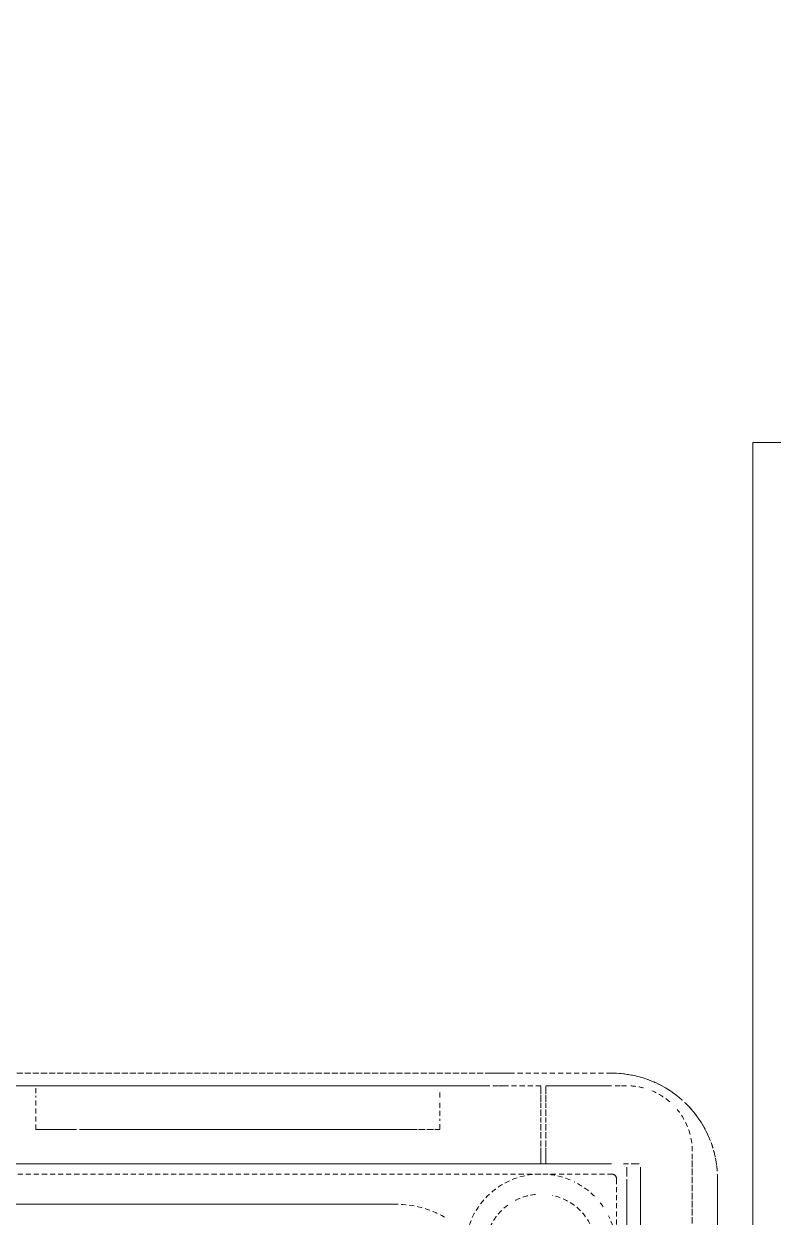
# Model space of a CAD drawing. Header units: millimetres. Extents: x -10915 to 62537, y -37640 to 44223.
# Drawn here: x 47250.1 to 47398.5, y 8825.9 to 9062.4 of the extents above; entities that cross this region are included whole.
import ezdxf

# ---------------------------------------------------------------- set-up
doc = ezdxf.new("R2010")
doc.units = ezdxf.units.MM
doc.linetypes.add('200_ШТРИХ_ш1п0_6_', pattern=[1.6, 1, -0.6])
for name, color, linetype, lineweight in [('Перекрытие штриховка', 7, 'Continuous', 18), ('Сантехника', 7, 'Continuous', 18), ('Стены отделка', 7, 'Continuous', 30)]:
    doc.layers.add(name, color=color, linetype=linetype, lineweight=lineweight)

# ---------------------------------------------------------------- blocks, each defined once
blk = doc.blocks.new('Reece_Tap_Wolfen_Drinking-Fountain - 10 L_Stainless Steel-7189108-План полов 4-го этажа')
at = {"layer": 'Сантехника', "linetype": '200_ШТРИХ_ш1п0_6_'}
for p, q in [((134, 155), (-134, 155)), ((137, 134.51), (137, 136.37)), ((137.88, 137), (139.48, 137)), ((139.73, 136.37), (139.73, 135.2)), ((155, -134), (155, 134))]:
    blk.add_line(p, q, dxfattribs=at)
at = {"layer": 'Сантехника', "color": 251, "linetype": '200_ШТРИХ_ш1п0_6_', "true_color": 0x666666}
for p, q in [((-110, 155), (110, 155)), ((110, 155), (-110, 155)), ((114, 155), (110, 155)), ((114, 155), (110, 155)), ((134, 155), (110, 155)), ((112.61, 152.5), (120, 152.5)), ((120, 152.32), (120, 149.31)), ((134, 152.5), (121, 152.5)), ((121, 152.32), (121, 149.3)), ((136.99, 152.5), (134.7, 152.5)), ((120, 149.14), (120, 145.22)), ((121, 149.14), (121, 145.2)), ((120, 144.87), (120, 140.43)), ((121, 144.87), (121, 140.41)), ((120, 140.18), (120, 137)), ((121, 140.18), (121, 137)), ((149.99, 77.47), (149.99, 138.97)), ((120, 137), (-120, 137)), ((121, 137), (120, 137)), ((121, 137), (134, 137)), ((136.38, 137), (137.88, 137)), ((137, 136.37), (137, 134.51)), ((139.48, 137), (137.88, 137)), ((139.73, 135.2), (139.73, 136.37)), ((139.73, 135.2), (139.73, 77.6)), ((137, 77.6), (137, 134)), ((155, 110), (155, 134)), ((91.41, 129), (-113.38, 129)), ((-113.38, 129), (91.41, 129))]:
    blk.add_line(p, q, dxfattribs=at)
at = {"layer": 'Сантехника', "color": 253, "linetype": '200_ШТРИХ_ш1п0_6_', "true_color": 0xa3a3a3}
for p, q in [((110, 155), (-110, 155)), ((-110, 152.5), (109.92, 152.5)), ((110.46, 152.5), (112.61, 152.5)), ((120, 152.5), (112.61, 152.5)), ((112.61, 152.5), (120, 152.5)), ((120, 152.32), (120, 149.31)), ((120, 149.31), (120, 152.32)), ((121, 152.5), (134, 152.5)), ((121, 149.3), (121, 152.32)), ((134.7, 152.5), (136.99, 152.5)), ((120, 149.14), (120, 145.22)), ((120, 145.22), (120, 149.14)), ((121, 145.2), (121, 149.14)), ((120, 144.87), (120, 140.43)), ((120, 140.43), (120, 144.87)), ((121, 140.41), (121, 144.87)), ((120, 140.18), (120, 137)), ((120, 137), (120, 140.18)), ((121, 137), (121, 140.18)), ((149.99, 138.97), (149.99, 100)), ((-134, 135), (134, 135)), ((-134, 135), (134, 135)), ((-120, 137), (120, 137)), ((120, 137), (-120, 137)), ((120, 137), (121, 137)), ((134, 137), (121, 137)), ((139.73, 77.6), (139.73, 135.2)), ((135, 134), (135, -134)), ((135, 134), (135, -134)), ((137, 134), (137, 77.6))]:
    blk.add_line(p, q, dxfattribs=at)
at = {"layer": 'Сантехника', "color": 9, "linetype": '200_ШТРИХ_ш1п0_6_', "true_color": 0xc7c7c7}
for p, q in [((109.92, 152.5), (-23.51, 152.5)), ((-23.51, 152.5), (109.92, 152.5)), ((112.61, 152.5), (110.46, 152.5)), ((110.46, 152.5), (112.61, 152.5)), ((120, 152.5), (112.61, 152.5)), ((112.61, 152.5), (120, 152.5)), ((120, 152.32), (120, 149.31)), ((120, 152.32), (120, 149.31)), ((20, 143.8), (20, 150.49)), ((100, 151.18), (100, 149.55)), ((100, 149.14), (100, 145.53)), ((120, 149.14), (120, 145.22)), ((120, 149.14), (120, 145.22)), ((100, 144.87), (100, 143.8)), ((120, 144.87), (120, 140.43)), ((120, 144.87), (120, 140.43)), ((100, 143.8), (20, 143.8)), ((29.63, 143.8), (20, 143.8)), ((29.63, 143.8), (90.37, 143.8)), ((98.72, 143.8), (90.37, 143.8)), ((100, 143.8), (98.72, 143.8)), ((120, 140.18), (120, 137)), ((120, 140.18), (120, 137)), ((-120, 137), (120, 137)), ((120, 137), (-120, 137)), ((134, 137), (121, 137)), ((121, 137), (134, 137))]:
    blk.add_line(p, q, dxfattribs=at)
at = {"layer": 'Сантехника', "color": 254, "linetype": '200_ШТРИХ_ш1п0_6_', "true_color": 0xdddddd}
for p, q in [((20, 152.5), (2.12, 152.5)), ((2.12, 152.5), (20, 152.5)), ((20, 152.5), (27.26, 152.5)), ((20, 152.5), (100, 152.5)), ((20, 151), (20, 152.32)), ((27.5, 152.5), (29.63, 152.5)), ((90.37, 152.5), (29.63, 152.5)), ((90.37, 152.5), (100, 152.5)), ((109.92, 152.5), (100, 152.5)), ((100, 152.5), (109.92, 152.5)), ((112.61, 152.5), (110.46, 152.5)), ((110.46, 152.5), (112.61, 152.5)), ((120, 152.5), (112.61, 152.5)), ((120, 152.32), (120, 149.31)), ((20, 143.8), (20, 150.49)), ((100, 151.18), (100, 149.55)), ((100, 149.14), (100, 145.53)), ((120, 149.14), (120, 145.22)), ((100, 144.87), (100, 143.8)), ((120, 144.87), (120, 140.43)), ((100, 143.8), (20, 143.8)), ((21.28, 143.8), (20, 143.8)), ((29.63, 143.8), (21.28, 143.8)), ((29.63, 143.8), (90.37, 143.8)), ((92.74, 143.8), (90.37, 143.8)), ((97.02, 143.8), (92.74, 143.8)), ((100, 143.8), (97.02, 143.8)), ((120, 140.18), (120, 137)), ((120, 137), (-120, 137))]:
    blk.add_line(p, q, dxfattribs=at)
at = {"layer": 'Сантехника', "color": 254, "linetype": '200_ШТРИХ_ш1п0_6_', "true_color": 0xeaeaea}
for p, q in [((20, 152.5), (2.12, 152.5)), ((20, 152.5), (21.28, 152.5)), ((20, 152.5), (100, 152.5)), ((20, 151), (20, 152.32)), ((21.28, 152.5), (27.26, 152.5)), ((27.5, 152.5), (29.63, 152.5)), ((90.37, 152.5), (29.63, 152.5)), ((90.37, 152.5), (100, 152.5)), ((109.92, 152.5), (100, 152.5)), ((112.61, 152.5), (110.46, 152.5)), ((20, 143.8), (20, 150.49)), ((100, 151.18), (100, 149.55)), ((100, 149.14), (100, 145.53)), ((100, 144.87), (100, 143.8)), ((100, 143.8), (20, 143.8)), ((29.63, 143.8), (20, 143.8)), ((29.63, 143.8), (90.37, 143.8)), ((98.72, 143.8), (90.37, 143.8)), ((100, 143.8), (98.72, 143.8)), ((-120, 137), (120, 137)), ((-120, 137), (120, 137))]:
    blk.add_line(p, q, dxfattribs=at)
at = {"layer": 'Сантехника', "color": 7, "linetype": '200_ШТРИХ_ш1п0_6_', "true_color": 0xfdfdfd}
for p, q in [((100, 152.5), (20, 152.5)), ((20, 152.5), (100, 152.5)), ((100, 152.5), (20, 152.5)), ((20, 152.5), (22.98, 152.5)), ((20, 152.5), (100, 152.5)), ((20, 152.5), (27.26, 152.5)), ((20, 152.5), (100, 152.5)), ((20, 152.5), (22.98, 152.5)), ((20, 152.5), (100, 152.5)), ((20, 152.5), (27.26, 152.5)), ((20, 152.5), (100, 152.5)), ((20, 152.5), (27.26, 152.5)), ((20, 152.5), (100, 152.5)), ((20, 152.5), (21.28, 152.5)), ((20, 152.5), (100, 152.5)), ((20, 152.5), (21.28, 152.5)), ((20, 152.5), (100, 152.5)), ((20, 152.5), (22.98, 152.5)), ((20, 152.5), (100, 152.5)), ((20, 152.5), (21.28, 152.5)), ((20, 152.5), (100, 152.5)), ((20, 152.5), (25, 152.5)), ((20, 152.5), (100, 152.5)), ((20, 152.5), (27.26, 152.5)), ((20, 152.5), (100, 152.5)), ((20, 152.5), (25, 152.5)), ((20, 152.5), (100, 152.5)), ((20, 152.5), (27.26, 152.5)), ((20, 152.5), (100, 152.5)), ((20, 152.5), (27.26, 152.5)), ((20, 152.5), (100, 152.5)), ((20, 152.5), (27.26, 152.5)), ((20, 152.5), (100, 152.5)), ((20, 152.5), (22.98, 152.5)), ((20, 152.5), (100, 152.5)), ((20, 152.5), (25, 152.5)), ((20, 152.5), (100, 152.5)), ((20, 152.5), (25, 152.5)), ((20, 152.5), (100, 152.5)), ((20, 151), (20, 152.32)), ((20, 151), (20, 152.32)), ((20, 151), (20, 152.32)), ((20, 151), (20, 152.32)), ((20, 151), (20, 152.32)), ((20, 151), (20, 152.32)), ((20, 151), (20, 152.32)), ((20, 151), (20, 152.32)), ((20, 151), (20, 152.32)), ((20, 151), (20, 152.32)), ((20, 151), (20, 152.32)), ((20, 151), (20, 152.32)), ((20, 151), (20, 152.32)), ((20, 151), (20, 152.32)), ((20, 151), (20, 152.32)), ((20, 151), (20, 152.32)), ((20, 151), (20, 152.32)), ((20, 151), (20, 152.32)), ((21.28, 152.5), (22.98, 152.5)), ((21.28, 152.5), (27.26, 152.5)), ((21.28, 152.5), (22.98, 152.5)), ((22.98, 152.5), (25, 152.5)), ((22.98, 152.5), (27.26, 152.5)), ((22.98, 152.5), (25, 152.5)), ((22.98, 152.5), (25, 152.5)), ((22.98, 152.5), (25, 152.5)), ((22.98, 152.5), (27.26, 152.5)), ((25, 152.5), (27.26, 152.5)), ((25, 152.5), (27.26, 152.5)), ((25, 152.5), (27.26, 152.5)), ((25, 152.5), (27.26, 152.5)), ((25, 152.5), (27.26, 152.5)), ((25, 152.5), (27.26, 152.5)), ((25, 152.5), (27.26, 152.5)), ((25, 152.5), (27.26, 152.5)), ((27.5, 152.5), (29.63, 152.5)), ((27.5, 152.5), (29.63, 152.5)), ((27.5, 152.5), (29.63, 152.5)), ((27.5, 152.5), (29.63, 152.5)), ((27.5, 152.5), (29.63, 152.5)), ((27.5, 152.5), (29.63, 152.5)), ((27.5, 152.5), (29.63, 152.5)), ((27.5, 152.5), (29.63, 152.5)), ((27.5, 152.5), (29.63, 152.5)), ((27.5, 152.5), (29.63, 152.5)), ((27.5, 152.5), (29.63, 152.5)), ((27.5, 152.5), (29.63, 152.5)), ((27.5, 152.5), (29.63, 152.5)), ((27.5, 152.5), (29.63, 152.5)), ((27.5, 152.5), (29.63, 152.5)), ((27.5, 152.5), (29.63, 152.5)), ((27.5, 152.5), (29.63, 152.5)), ((27.5, 152.5), (29.63, 152.5)), ((90.37, 152.5), (29.63, 152.5)), ((90.37, 152.5), (29.63, 152.5)), ((90.37, 152.5), (29.63, 152.5)), ((90.37, 152.5), (29.63, 152.5)), ((90.37, 152.5), (29.63, 152.5)), ((90.37, 152.5), (29.63, 152.5)), ((90.37, 152.5), (29.63, 152.5)), ((90.37, 152.5), (29.63, 152.5)), ((90.37, 152.5), (29.63, 152.5)), ((90.37, 152.5), (29.63, 152.5)), ((90.37, 152.5), (29.63, 152.5)), ((90.37, 152.5), (29.63, 152.5)), ((90.37, 152.5), (29.63, 152.5)), ((90.37, 152.5), (29.63, 152.5)), ((90.37, 152.5), (29.63, 152.5)), ((90.37, 152.5), (29.63, 152.5)), ((90.37, 152.5), (29.63, 152.5)), ((90.37, 152.5), (29.63, 152.5)), ((90.37, 152.5), (100, 152.5)), ((90.37, 152.5), (100, 152.5)), ((90.37, 152.5), (92.74, 152.5)), ((90.37, 152.5), (100, 152.5)), ((90.37, 152.5), (98.72, 152.5)), ((90.37, 152.5), (97.02, 152.5)), ((90.37, 152.5), (92.74, 152.5)), ((90.37, 152.5), (100, 152.5)), ((90.37, 152.5), (92.74, 152.5)), ((90.37, 152.5), (100, 152.5)), ((90.37, 152.5), (100, 152.5)), ((90.37, 152.5), (100, 152.5)), ((90.37, 152.5), (100, 152.5)), ((90.37, 152.5), (92.74, 152.5)), ((90.37, 152.5), (100, 152.5)), ((90.37, 152.5), (92.74, 152.5)), ((90.37, 152.5), (100, 152.5)), ((90.37, 152.5), (95, 152.5)), ((92.74, 152.5), (98.72, 152.5)), ((92.74, 152.5), (100, 152.5)), ((92.74, 152.5), (95, 152.5)), ((92.74, 152.5), (100, 152.5)), ((92.74, 152.5), (100, 152.5)), ((95, 152.5), (97.02, 152.5)), ((95, 152.5), (97.02, 152.5)), ((97.02, 152.5), (100, 152.5)), ((97.02, 152.5), (100, 152.5)), ((97.02, 152.5), (98.72, 152.5)), ((98.72, 152.5), (100, 152.5)), ((98.72, 152.5), (100, 152.5)), ((98.72, 152.5), (100, 152.5)), ((20, 143.8), (20, 150.49)), ((20, 143.8), (20, 150.49)), ((20, 143.8), (20, 150.49)), ((20, 143.8), (20, 150.49)), ((20, 143.8), (20, 150.49)), ((20, 143.8), (20, 150.49)), ((20, 143.8), (20, 150.49)), ((20, 143.8), (20, 150.49)), ((20, 143.8), (20, 150.49)), ((20, 143.8), (20, 150.49)), ((20, 143.8), (20, 150.49)), ((20, 143.8), (20, 150.49)), ((20, 143.8), (20, 150.49)), ((20, 143.8), (20, 150.49)), ((20, 143.8), (20, 150.49)), ((20, 143.8), (20, 150.49)), ((20, 143.8), (20, 150.49)), ((100, 151.18), (100, 149.55)), ((100, 151.18), (100, 149.55)), ((100, 151.18), (100, 149.55)), ((100, 151.18), (100, 149.55)), ((100, 151.18), (100, 149.55)), ((100, 151.18), (100, 149.55)), ((100, 151.18), (100, 149.55)), ((100, 151.18), (100, 149.55)), ((100, 151.18), (100, 149.55)), ((100, 151.18), (100, 149.55)), ((100, 151.18), (100, 149.55)), ((100, 151.18), (100, 149.55)), ((100, 151.18), (100, 149.55)), ((100, 151.18), (100, 149.55)), ((100, 151.18), (100, 149.55)), ((100, 151.18), (100, 149.55)), ((100, 151.18), (100, 149.55)), ((100, 149.14), (100, 145.53)), ((100, 149.14), (100, 145.53)), ((100, 149.14), (100, 145.53)), ((100, 149.14), (100, 145.53)), ((100, 149.14), (100, 145.53)), ((100, 149.14), (100, 145.53)), ((100, 149.14), (100, 145.53)), ((100, 149.14), (100, 145.53)), ((100, 149.14), (100, 145.53)), ((100, 149.14), (100, 145.53)), ((100, 149.14), (100, 145.53)), ((100, 149.14), (100, 145.53)), ((100, 149.14), (100, 145.53)), ((100, 149.14), (100, 145.53)), ((100, 149.14), (100, 145.53)), ((100, 149.14), (100, 145.53)), ((100, 149.14), (100, 145.53)), ((100, 144.87), (100, 143.8)), ((100, 144.87), (100, 143.8)), ((100, 144.87), (100, 143.8)), ((100, 144.87), (100, 143.8)), ((100, 144.87), (100, 143.8)), ((100, 144.87), (100, 143.8)), ((100, 144.87), (100, 143.8)), ((100, 144.87), (100, 143.8)), ((100, 144.87), (100, 143.8)), ((100, 144.87), (100, 143.8)), ((100, 144.87), (100, 143.8)), ((100, 144.87), (100, 143.8)), ((100, 144.87), (100, 143.8)), ((100, 144.87), (100, 143.8)), ((100, 144.87), (100, 143.8)), ((100, 144.87), (100, 143.8)), ((100, 144.87), (100, 143.8)), ((100, 143.8), (20, 143.8)), ((21.28, 143.8), (20, 143.8)), ((100, 143.8), (20, 143.8)), ((27.26, 143.8), (20, 143.8)), ((100, 143.8), (20, 143.8)), ((29.63, 143.8), (20, 143.8)), ((100, 143.8), (20, 143.8)), ((25, 143.8), (20, 143.8)), ((100, 143.8), (20, 143.8)), ((29.63, 143.8), (20, 143.8)), ((100, 143.8), (20, 143.8)), ((29.63, 143.8), (20, 143.8)), ((100, 143.8), (20, 143.8)), ((21.28, 143.8), (20, 143.8)), ((100, 143.8), (20, 143.8)), ((21.28, 143.8), (20, 143.8)), ((100, 143.8), (20, 143.8)), ((29.63, 143.8), (20, 143.8)), ((100, 143.8), (20, 143.8)), ((29.63, 143.8), (20, 143.8)), ((100, 143.8), (20, 143.8)), ((29.63, 143.8), (20, 143.8)), ((100, 143.8), (20, 143.8)), ((29.63, 143.8), (20, 143.8)), ((100, 143.8), (20, 143.8)), ((29.63, 143.8), (20, 143.8)), ((100, 143.8), (20, 143.8)), ((29.63, 143.8), (20, 143.8)), ((100, 143.8), (20, 143.8)), ((21.28, 143.8), (20, 143.8)), ((100, 143.8), (20, 143.8)), ((21.28, 143.8), (20, 143.8)), ((100, 143.8), (20, 143.8)), ((22.98, 143.8), (20, 143.8)), ((29.63, 143.8), (21.28, 143.8)), ((27.26, 143.8), (21.28, 143.8)), ((25, 143.8), (21.28, 143.8)), ((29.63, 143.8), (21.28, 143.8)), ((22.98, 143.8), (21.28, 143.8)), ((25, 143.8), (22.98, 143.8)), ((29.63, 143.8), (22.98, 143.8)), ((29.63, 143.8), (25, 143.8)), ((29.63, 143.8), (25, 143.8)), ((29.63, 143.8), (25, 143.8)), ((29.63, 143.8), (27.26, 143.8)), ((29.63, 143.8), (27.26, 143.8)), ((29.63, 143.8), (90.37, 143.8)), ((29.63, 143.8), (90.37, 143.8)), ((29.63, 143.8), (90.37, 143.8)), ((29.63, 143.8), (90.37, 143.8)), ((29.63, 143.8), (90.37, 143.8)), ((29.63, 143.8), (90.37, 143.8)), ((29.63, 143.8), (90.37, 143.8)), ((29.63, 143.8), (90.37, 143.8)), ((29.63, 143.8), (90.37, 143.8)), ((29.63, 143.8), (90.37, 143.8)), ((29.63, 143.8), (90.37, 143.8)), ((29.63, 143.8), (90.37, 143.8)), ((29.63, 143.8), (90.37, 143.8)), ((29.63, 143.8), (90.37, 143.8)), ((29.63, 143.8), (90.37, 143.8)), ((29.63, 143.8), (90.37, 143.8)), ((29.63, 143.8), (90.37, 143.8)), ((92.74, 143.8), (90.37, 143.8)), ((92.74, 143.8), (90.37, 143.8)), ((100, 143.8), (90.37, 143.8)), ((100, 143.8), (90.37, 143.8)), ((100, 143.8), (90.37, 143.8)), ((100, 143.8), (90.37, 143.8)), ((92.74, 143.8), (90.37, 143.8)), ((92.74, 143.8), (90.37, 143.8)), ((100, 143.8), (90.37, 143.8)), ((100, 143.8), (90.37, 143.8)), ((100, 143.8), (90.37, 143.8)), ((100, 143.8), (90.37, 143.8)), ((97.02, 143.8), (90.37, 143.8)), ((100, 143.8), (90.37, 143.8)), ((100, 143.8), (90.37, 143.8)), ((98.72, 143.8), (90.37, 143.8)), ((100, 143.8), (90.37, 143.8)), ((95, 143.8), (92.74, 143.8)), ((95, 143.8), (92.74, 143.8)), ((95, 143.8), (92.74, 143.8)), ((95, 143.8), (92.74, 143.8)), ((97.02, 143.8), (95, 143.8)), ((97.02, 143.8), (95, 143.8)), ((100, 143.8), (95, 143.8)), ((100, 143.8), (95, 143.8)), ((100, 143.8), (97.02, 143.8)), ((100, 143.8), (97.02, 143.8)), ((100, 143.8), (97.02, 143.8)), ((100, 143.8), (98.72, 143.8))]:
    blk.add_line(p, q, dxfattribs=at)
at = {"layer": 'Сантехника', "color": 7, "linetype": '200_ШТРИХ_ш1п0_6_', "true_color": 0xfcfcfc}
for p, q in [((20, 152.5), (27.26, 152.5)), ((20, 152.5), (100, 152.5)), ((20, 151), (20, 152.32)), ((27.5, 152.5), (29.63, 152.5)), ((90.37, 152.5), (29.63, 152.5)), ((90.37, 152.5), (95, 152.5)), ((95, 152.5), (98.72, 152.5)), ((98.72, 152.5), (100, 152.5)), ((20, 143.8), (20, 150.49)), ((100, 151.18), (100, 149.55)), ((100, 149.14), (100, 145.53)), ((100, 144.87), (100, 143.8)), ((100, 143.8), (20, 143.8)), ((27.26, 143.8), (20, 143.8)), ((29.63, 143.8), (27.26, 143.8)), ((29.63, 143.8), (90.37, 143.8)), ((100, 143.8), (90.37, 143.8))]:
    blk.add_line(p, q, dxfattribs=at)
at = {"layer": 'Сантехника', "color": 7, "linetype": '200_ШТРИХ_ш1п0_6_', "true_color": 0xfafafa}
for p, q in [((20, 152.5), (21.28, 152.5)), ((20, 152.5), (100, 152.5)), ((20, 151), (20, 152.32)), ((21.28, 152.5), (27.26, 152.5)), ((27.5, 152.5), (29.63, 152.5)), ((90.37, 152.5), (29.63, 152.5)), ((90.37, 152.5), (92.74, 152.5)), ((92.74, 152.5), (100, 152.5)), ((20, 143.8), (20, 150.49)), ((100, 151.18), (100, 149.55)), ((100, 149.14), (100, 145.53)), ((100, 144.87), (100, 143.8)), ((100, 143.8), (20, 143.8)), ((25, 143.8), (20, 143.8)), ((29.63, 143.8), (25, 143.8)), ((29.63, 143.8), (90.37, 143.8)), ((95, 143.8), (90.37, 143.8)), ((97.02, 143.8), (95, 143.8)), ((98.72, 143.8), (97.02, 143.8)), ((100, 143.8), (98.72, 143.8))]:
    blk.add_line(p, q, dxfattribs=at)
at = {"layer": 'Сантехника', "color": 7, "linetype": '200_ШТРИХ_ш1п0_6_', "true_color": 0xf7f7f7}
for p, q in [((20, 152.5), (21.28, 152.5)), ((20, 152.5), (100, 152.5)), ((20, 151), (20, 152.32)), ((21.28, 152.5), (22.98, 152.5)), ((22.98, 152.5), (25, 152.5)), ((25, 152.5), (27.26, 152.5)), ((27.5, 152.5), (29.63, 152.5)), ((90.37, 152.5), (29.63, 152.5)), ((90.37, 152.5), (95, 152.5)), ((95, 152.5), (97.02, 152.5)), ((97.02, 152.5), (100, 152.5)), ((20, 143.8), (20, 150.49)), ((100, 151.18), (100, 149.55)), ((100, 149.14), (100, 145.53)), ((100, 144.87), (100, 143.8)), ((100, 143.8), (20, 143.8)), ((21.28, 143.8), (20, 143.8)), ((22.98, 143.8), (21.28, 143.8)), ((25, 143.8), (22.98, 143.8)), ((27.26, 143.8), (25, 143.8)), ((29.63, 143.8), (27.26, 143.8)), ((29.63, 143.8), (90.37, 143.8)), ((95, 143.8), (90.37, 143.8)), ((100, 143.8), (95, 143.8))]:
    blk.add_line(p, q, dxfattribs=at)
at = {"layer": 'Сантехника', "color": 7, "linetype": '200_ШТРИХ_ш1п0_6_', "true_color": 0xf2f2f2}
for p, q in [((20, 152.5), (21.28, 152.5)), ((20, 152.5), (100, 152.5)), ((20, 151), (20, 152.32)), ((21.28, 152.5), (22.98, 152.5)), ((22.98, 152.5), (25, 152.5)), ((25, 152.5), (27.26, 152.5)), ((27.5, 152.5), (29.63, 152.5)), ((90.37, 152.5), (29.63, 152.5)), ((90.37, 152.5), (92.74, 152.5)), ((92.74, 152.5), (95, 152.5)), ((95, 152.5), (97.02, 152.5)), ((97.02, 152.5), (98.72, 152.5)), ((98.72, 152.5), (100, 152.5)), ((20, 143.8), (20, 150.49)), ((100, 151.18), (100, 149.55)), ((100, 149.14), (100, 145.53)), ((100, 144.87), (100, 143.8)), ((100, 143.8), (20, 143.8)), ((29.63, 143.8), (20, 143.8)), ((29.63, 143.8), (90.37, 143.8)), ((92.74, 143.8), (90.37, 143.8)), ((95, 143.8), (92.74, 143.8)), ((98.72, 143.8), (95, 143.8)), ((100, 143.8), (98.72, 143.8))]:
    blk.add_line(p, q, dxfattribs=at)
at = {"layer": 'Сантехника', "linetype": '200_ШТРИХ_ш1п0_6_', "flags": 128}
blk.add_lwpolyline([(155, 134), (154.98, 134.84), (154.93, 135.68), (154.85, 136.51), (154.73, 137.35), (154.58, 138.17), (154.4, 138.99), (154.18, 139.8), (153.93, 140.61), (153.65, 141.4), (153.34, 142.18), (153, 142.94), (152.63, 143.7), (152.22, 144.43), (151.79, 145.15), (151.33, 145.86), (150.84, 146.54), (150.33, 147.2), (149.79, 147.85), (149.22, 148.47), (148.63, 149.06), (148.02, 149.64), (147.38, 150.19), (146.72, 150.71), (146.04, 151.2), (145.35, 151.67), (144.63, 152.11), (143.9, 152.52), (143.15, 152.9), (142.39, 153.25), (141.61, 153.57), (140.82, 153.86), (140.02, 154.12), (139.21, 154.34), (138.39, 154.54), (137.57, 154.69), (136.74, 154.82), (135.9, 154.91), (135.07, 154.97), (134.23, 155), (134, 155)], dxfattribs=at)
at = {"layer": 'Сантехника', "linetype": '200_ШТРИХ_ш1п0_6_'}
for start, end in [(50.284, 90), (23.6771, 45.815), (12.5039, 21.3737), (360, 7.6172)]:
    blk.add_arc((134, 134), 21, start, end, dxfattribs=at)
at = {"layer": 'Сантехника', "color": 253, "linetype": '200_ШТРИХ_ш1п0_6_', "true_color": 0xa3a3a3}
for centre, radius, start, end in [((136.99, 139.5), 13, 75, 87.1075), ((136.99, 139.5), 13, 49.0259, 68.7435), ((136.99, 139.5), 13, 15, 39.6316), ((136.99, 139.5), 13, 0, 12.3508), ((120, 120), 15, 90, 180), ((120, 120), 15, 67.1874, 85.7574), ((134, 134), 1, 75, 90), ((120, 120), 15, 45, 63.9272), ((134, 134), 1, 0, 15), ((120, 120), 11, 95.3929, 120), ((120, 120), 11, 27.9227, 78.2683), ((120, 120), 11, 126.5536, 180), ((120, 120), 15, 34.563, 40.119), ((120, 120), 15, 0, 26.4531)]:
    blk.add_arc(centre, radius, start, end, dxfattribs=at)
at = {"layer": 'Сантехника', "color": 251, "linetype": '200_ШТРИХ_ш1п0_6_', "true_color": 0x666666}
for centre, radius, start, end in [((136.99, 139.5), 13, 75, 87.1075), ((136.99, 139.5), 13, 49.0259, 68.7435), ((136.99, 139.5), 13, 15, 39.6316), ((136.99, 139.5), 13, 0, 12.3508), ((134, 134), 21, 7.6172, 12.5039), ((134, 134), 1, 0, 90), ((134, 134), 1, 15, 75), ((91.41, 110), 19, 60, 90), ((91.41, 110), 19, 60, 90)]:
    blk.add_arc(centre, radius, start, end, dxfattribs=at)

msp = doc.modelspace()

# ---------------------------------------------------------------- hatches: boundary and pattern name
at = {"layer": 'Перекрытие штриховка', "lineweight": 9, "true_color": 0x787878}
h = msp.add_hatch(dxfattribs=at)
h.set_pattern_fill('FP_18', color=8, style=0, pattern_type=2)
h.set_pattern_definition([(0, (9602.2, 36211.3), (0, 500), []), (90, (9602.2, 36211.3), (-500, 3e-14), [])])
h.paths.add_polyline_path([(47086.468, 8849.26), (47087.212, 8848.811), (47087.212, 8849.482)])
h.paths.add_polyline_path([(47382.331, 8845.461), (47381.412, 8844.172), (47382.639, 8844.429), (47382.553, 8844.717)])
h.paths.add_polyline_path([(48911.614, 9646.429), (48913.614, 9644.429), (48913.614, 9646.429)])
h.paths.add_polyline_path([(24278.876, 12574.426), (24278.876, 12575.226), (24278.865, 12574.434)])
h.paths.add_polyline_path([(31985.904, 8790.238), (31983.904, 8788.238), (31985.904, 8788.238)])
h.paths.add_polyline_path([(44748.18, 8627.057), (47077.5, 8627.057), (47078.181, 8833.429), (47083.106, 8846.996), (47092.141, 8852.197), (47093.31, 8852.51), (47095.821, 8853.714), (47135.503, 8854.475), (47135.503, 8864.499), (47148.494, 8864.499), (47148.494, 8854.475), (47366.5, 8853.747), (47380.753, 8847.805), (47385.581, 8841.333), (47385.581, 8838.619), (47386.771, 8837.322), (47387.5, 8771.831), (47388.635, 8627.057), (47394.5, 8627.212), (47394.5, 8979.429), (47410.5, 8979.429), (47410.5, 9518.429), (47402.5, 9518.429), (47402.5, 9528.429), (47410.5, 9528.429), (47410.5, 9634.429), (47408.5, 9634.429), (47408.5, 9646.429), (48883.614, 9646.429), (48883.614, 9770), (48893.614, 9770), (48893.614, 9646.429), (48911.614, 9646.429), (48911.614, 9770), (48923.614, 9770), (48923.614, 9879.641), (48471.614, 10662.528), (48479.409, 10667.028), (48474.409, 10675.688), (48519.442, 10701.688), (48514.442, 10710.348), (48522.236, 10714.848), (48923.614, 10019.641), (48923.614, 10920.359), (48842.236, 10779.408), (48834.442, 10783.908), (48829.442, 10775.248), (48784.409, 10801.248), (48779.409, 10792.587), (48771.614, 10797.087), (48923.614, 11060.359), (48923.614, 11170), (48911.614, 11170), (48911.614, 12109.937), (48893.614, 12109.937), (48893.614, 11170), (48883.614, 11170), (48883.614, 12081.937), (48373.189, 12081.937), (48373.189, 12091.937), (48883.614, 12091.937), (48883.614, 12109.937), (48373.189, 12109.937), (48373.189, 12613.937), (48548.684, 12613.937), (48548.556, 12616.937), (48373.189, 12616.937), (48373.189, 12626.937), (48548.822, 12626.937), (48550.822, 12814.342), (46168.189, 12814.342), (46168.189, 12626.937), (46633.189, 12626.937), (46633.189, 12616.937), (46168.189, 12616.937), (46168.189, 12613.937), (46633.189, 12613.937), (46633.189, 12109.937), (44699.094, 12109.937), (44699.094, 12141.937), (42999.094, 12141.937), (42999.094, 12109.937), (39894.565, 12109.937), (39894.565, 12141.937), (39129.809, 12141.937), (39715.349, 11803.687), (39712.201, 11798.187), (39722.14, 11792.448), (39708.64, 11769.066), (39718.599, 11763.316), (39715.349, 11757.687), (39049.809, 12141.937), (38864.565, 12141.937), (38864.565, 12109.937), (37896.849, 12109.937), (37896.826, 12111.937), (37894.826, 12111.937), (37889.952, 12525.562), (37889.835, 12525.594), (37871.951, 12525.594), (37877.06, 12091.937), (38864.565, 12091.937), (38864.565, 12081.937), (37867.177, 12081.937), (37861.796, 12525.668), (35142.497, 12532.827), (35142.668, 12542.826), (37861.832, 12535.668), (37861.773, 12538.668), (24465.876, 12572.837), (24465.876, 12423.559), (24455.876, 12423.559), (24455.876, 12573.96), (24452.876, 12573.368), (24452.876, 12423.559), (24440.876, 12423.559), (24440.876, 12420.75), (24340.876, 12420.75), (24340.876, 12430.75), (24300.876, 12430.75), (24300.876, 12420.75), (24283.876, 12420.75), (24283.876, 12423.559), (24278.876, 12423.559), (24278.876, 12574.426), (24275.876, 12574.401), (24275.876, 12423.559), (24265.876, 12423.559), (24265.876, 12574.461), (24171.376, 12574.461), (24171.376, 12455.512), (24200.876, 12455.512), (24200.876, 12443.512), (24171.376, 12443.512), (24171.376, 10935.75), (24283.876, 10935.75), (24283.876, 10960.75), (24300.876, 10960.75), (24300.876, 10950.75), (24340.876, 10950.75), (24340.876, 10960.75), (24440.876, 10960.75), (24440.876, 10935.75), (31998.904, 10935.75), (31998.904, 10730.75), (31988.904, 10730.75), (31988.904, 10925.75), (24440.876, 10925.75), (24440.876, 10922.75), (31983.904, 10922.75), (31983.904, 10920.75), (31985.904, 10920.75), (31985.904, 10730.75), (31973.904, 10730.75), (31973.904, 10645.358), (31978.404, 10647.956), (32295.904, 10098.029), (32288.11, 10093.529), (32293.11, 10084.869), (32248.077, 10058.869), (32253.077, 10050.209), (32245.283, 10045.709), (31973.904, 10515.75), (31973.904, 9245.75), (32375.283, 9940.957), (32383.077, 9936.457), (32388.077, 9945.118), (32433.11, 9919.118), (32438.11, 9927.778), (32445.904, 9923.278), (31978.404, 9113.544), (31973.904, 9116.142), (31973.904, 9030.75), (31985.904, 9030.75), (31985.904, 8790.238), (31988.904, 8790.238), (31988.904, 9030.75), (31998.904, 9030.75), (31998.904, 8803.238), (35520, 8803.238), (35520, 8793.238), (31998.904, 8793.238), (31998.904, 8790.238), (35520, 8790.238), (35520, 8758.238), (35591.506, 8758.238), (35589.838, 8761.609), (36370.865, 9212.347), (36374.034, 9206.859), (36364.075, 9201.109), (36377.575, 9177.726), (36367.615, 9171.976), (36370.784, 9166.3), (35664, 8758.238), (36550, 8758.238), (36550, 8790.238), (38699.5, 8790.238), (38699.5, 8758.238), (38771.006, 8758.238), (38769.338, 8761.609), (39550.365, 9212.347), (39553.534, 9206.859), (39543.575, 9201.109), (39557.075, 9177.726), (39547.115, 9171.976), (39550.284, 9166.3), (38843.5, 8758.238), (39729.5, 8758.238), (39729.5, 8790.238), (40041.13, 8790.238), (40041.13, 8793.238), (39729.5, 8793.238), (39729.5, 8803.238), (40041.13, 8803.238), (40041.13, 9100.345), (41961.083, 9100.345), (41961.979, 8797.99), (41963.736, 8667.057), (42381.756, 8667.057), (42381.756, 8657.057), (41963.537, 8657.057), (41963.869, 8639.057), (42381.756, 8639.057), (42381.756, 8627.057), (42431.756, 8627.057), (43271.801, 9112.057), (43291.801, 9077.416), (42511.756, 8627.057), (43451.756, 8627.057), (43451.756, 8639.057), (44175, 8639.057), (44175.031, 8637.057), (44177, 8637.057), (44177, 8627.057), (44195, 8627.057), (44195, 8657.057), (43451.756, 8657.057), (43451.756, 8667.057), (44205, 8667.057), (44205, 8627.057)])
h.paths.add_polyline_path([(41950.758, 8637.057), (41950.426, 8638.744), (41948.868, 8637.057), (41950.736, 8637.057)])
h.paths.add_polyline_path([(41950.736, 8639.057), (41953.736, 8639.057), (41953.537, 8657.057), (41950.537, 8657.057)])
h.paths.add_polyline_path([(41951.083, 8667.057), (41953.426, 8667.057), (41951.083, 8983.221), (41951.083, 9090.345), (40051.13, 9090.345), (40051.13, 8803.238), (40054.13, 8803.238), (40054.13, 9085.345), (40056.13, 9085.345), (40056.13, 9087.345), (41946.083, 9087.345), (41946.083, 9085.345), (41948.083, 9085.345), (41948.978, 8797.99), (41950.868, 8667.057)])
h.paths.add_polyline_path([(31985.904, 8758.238), (32616.756, 8758.238), (32616.728, 8778.238), (31973.904, 8778.238), (31973.904, 8758.238), (31983.904, 8758.238)])
h.paths.add_polyline_path([(38776.5, 8758.238), (38784.285, 8758.238), (38782.129, 8761.488)])
h.paths.add_polyline_path([(35604.785, 8758.238), (35602.629, 8761.488), (35597, 8758.238), (35602.838, 8758.238)])
h.paths.add_polyline_path([(40054.13, 8790.238), (40054.13, 8793.238), (40051.13, 8793.238), (40051.13, 8790.238)])
h.paths.add_polyline_path([(40056.13, 8788.238), (40054.13, 8790.238), (40054.13, 8788.238)])
h.paths.add_polyline_path([(36802.446, 8793.238), (36550, 8793.238), (36550, 8803.238), (38699.5, 8803.238), (38699.5, 8793.238), (36893.264, 8793.238)])
h.paths.add_polyline_path([(47095.5, 8833.93), (47094.352, 8835.147), (47094.832, 8834.097)])
h.paths.add_polyline_path([(47369.5, 8833.936), (47370.939, 8835.433), (47370.377, 8836.429), (47369.5, 8834.81), (47369.5, 8834.136)])
h.paths.add_polyline_path([(31973.904, 9123.75), (31975.61, 9126.704), (31973.904, 9126.704)])
h.paths.add_polyline_path([(31973.904, 10633.811), (31975.61, 10634.795), (31973.904, 10637.75), (31973.904, 10634.795)])
h.paths.add_polyline_path([(24283.876, 10922.75), (24283.876, 10925.75), (24171.376, 10925.75), (24171.376, 10922.75), (24178.663, 10922.75)])
h.paths.add_polyline_path([(44847.212, 12081.937), (44699.094, 12081.937), (44699.094, 12091.937), (46633.189, 12091.937), (46633.189, 12081.937), (44890.918, 12081.937)])
h.paths.add_polyline_path([(42966.094, 12081.937), (39894.565, 12081.937), (39894.565, 12091.937), (42999.094, 12091.937), (42999.094, 12081.937)])
h.paths.add_polyline_path([(48911.614, 12109.937), (48913.614, 12111.937), (48911.614, 12111.937)])
h.paths.add_polyline_path([(35190.406, 12414.596), (24550.531, 12466.184), (24550.589, 12478.184), (35190.464, 12426.596)])
h.paths.add_polyline_path([(24438.376, 12470.75), (24440.876, 12470.75), (24439.833, 12574.837), (24438.376, 12574.837), (24438.376, 12567.99)])
h.paths.add_polyline_path([(37889.835, 12535.594), (37889.799, 12538.594), (37871.798, 12538.594), (37871.833, 12535.641), (37889.799, 12535.594)])
h.paths.add_polyline_path([(37891.776, 12538.589), (37891.799, 12538.594), (37891.75, 12540.562), (37889.952, 12538.594)])
h.paths.add_polyline_path([(37901.784, 12539.991), (37921.779, 12540.462), (37921.19, 12550.511), (37901.66, 12550.459), (37901.777, 12540.562)])
h.paths.add_polyline_path([(48608.346, 12601.937), (48588.558, 12602.15), (48588.686, 12601.937), (48606.423, 12601.937)])
h.paths.add_polyline_path([(46143.189, 12601.937), (46143.189, 12605.472), (46123.189, 12605.472), (46123.189, 12601.937)])
h.paths.add_polyline_path([(48576.685, 12613.937), (48576.685, 12616.937), (48558.716, 12616.937), (48558.684, 12613.937)])
h.paths.add_polyline_path([(48578.664, 12611.937), (48578.664, 12613.937), (48576.685, 12613.937)])
h.paths.add_polyline_path([(46155.189, 12613.937), (46158.189, 12613.937), (46158.189, 12616.937), (46155.189, 12616.937)])
h.paths.add_polyline_path([(46153.189, 12611.937), (46155.189, 12613.937), (46153.189, 12613.937)])
h.paths.add_polyline_path([(46158.189, 12626.937), (46158.189, 12814.342), (46155.189, 12814.342), (46155.189, 12626.937)])
h.paths.add_polyline_path([(48558.823, 12626.937), (48576.824, 12626.937), (48578.685, 12814.342), (48560.823, 12814.342), (48560.295, 12764.924)])

# ---------------------------------------------------------------- linework, layer by layer
at = {"layer": 'Стены отделка', "lineweight": 9}
for p, q in [((47410.5, 8979.429), (47394.5, 8979.429)), ((47394.5, 8979.429), (47394.5, 8379.429))]:
    msp.add_line(p, q, dxfattribs=at)

# ---------------------------------------------------------------- block references
at = {"layer": 'Сантехника', "color": 253, "linetype": '200_ШТРИХ_ш1п0_6_', "true_color": 0xa3a3a3}
msp.add_blockref('Reece_Tap_Wolfen_Drinking-Fountain - 10 L_Stainless Steel-7189108-План полов 4-го этажа', (47232.5, 8699.429), dxfattribs=at)

doc.saveas('drawing.dxf')
